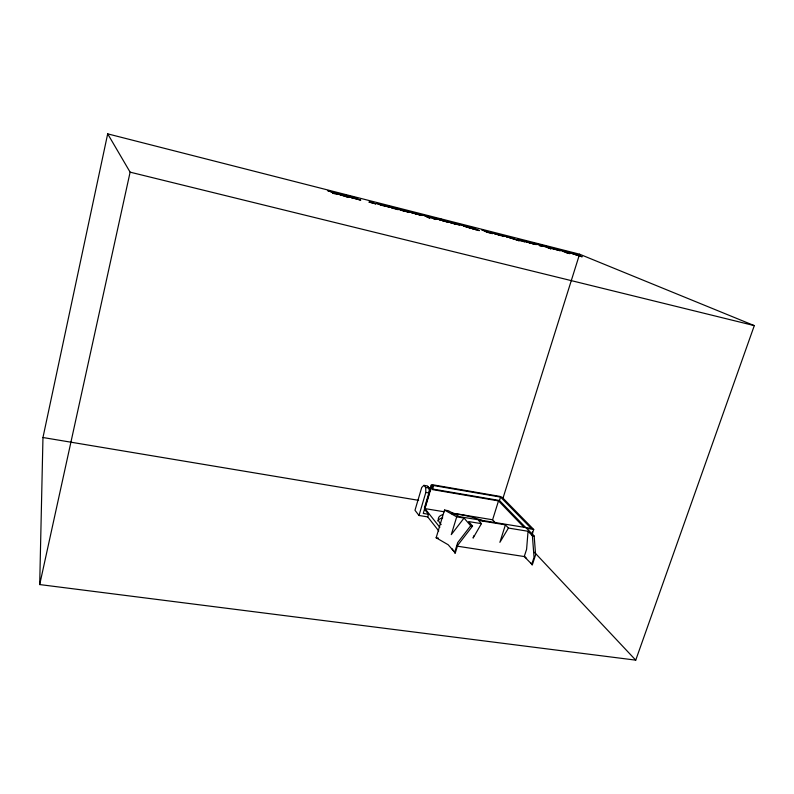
<?xml version="1.0" encoding="UTF-8"?>
<svg xmlns="http://www.w3.org/2000/svg" width="794" height="794" viewBox="0 0 794 794"><rect width="100%" height="100%" fill="white"/><g stroke="black" fill="none" stroke-linecap="round" stroke-linejoin="round"><path stroke-width="1.19" d="M39.7 584.563L42.965 437.514L107.686 133.858L579.58 254.199L754.3 325.619L635.736 660.142L39.7 584.563L130.117 172.159L107.686 133.858M473.829 535.732L473.095 538.084L481.422 523.653L478.574 520.437L505.421 524.834L508.428 528.06L528.05 531.265L526.601 549.279L524.248 556.554L532.357 564.772L535.603 554.778L534.183 536.059L526.69 528.328L533.717 529.479L531.861 535.255M418.984 515.475L425.832 492.429L425.693 487.466L423.936 485.352L421.733 487.466L414.984 510.284L418.984 515.475L427.718 516.894L438.754 530.948M424.403 507.962L428.82 493.134M429.494 490.861L431.192 485.154L432.412 484.727L499.744 496.359L502.255 497.411L533.717 529.479M423.936 485.352L427.42 485.958L429.197 488.072L429.336 493.024L423.262 513.42L428.492 514.274L427.718 516.894M439.836 527.355L424.949 508.607L431.747 485.799L431.192 485.154M432.184 487.734L432.879 485.402L500.548 497.084L531.265 528.476L459.557 516.696L448.173 510.671L444.511 510.066L436.144 537.776L448.193 544.763L455.29 553.001L457.622 545.418L472.549 526.075L468.659 521.569L481.422 523.653M432.879 485.402L433.474 486.097L432.432 489.59L498.503 500.905L524.149 527.464M444.511 510.066L456.709 516.844L451.28 534.63L464.053 518.055L470.693 525.767L472.549 526.075M454.545 552.882L457.701 542.61L470.693 525.767M495.049 522.442L492.598 519.772L498.503 500.905M526.7 528.576L499.476 500.488L500.548 497.084M502.949 498.304L579.58 254.199M505.421 524.834L499.892 542.332L508.428 528.06M531.643 564.673L534.044 557.289L532.397 535.771L528.05 531.265M428.968 491.794L430.556 490.771L427.668 486.484L428.8 488.399M456.838 546.103L524.248 556.554M436.144 537.776L438.417 538.124M532.397 535.771L534.183 536.059M424.949 508.607L444.283 511.793M451.528 512.993L492.598 519.772M456.709 516.844L464.053 518.055M42.965 437.514L418.607 500.339M425.832 492.429L429.336 493.024M425.693 487.466L429.197 488.072M431.837 488.896L499.476 500.488M431.747 485.799L433.474 486.097M551.235 247.817L550.5 247.708L553.329 248.631M455.845 224.196L457.543 224.464L447.548 221.685L455.716 224.305M554.46 248.899L556.217 249.266L545.478 246.209L560.326 250.765L553.259 248.919L552.445 248.582L558.45 249.872L551.473 247.728M405.238 211.323L409.664 212.345L401 210.281L395.065 207.889L408.533 211.69L401.397 210.122L403.888 210.966M507.515 236.652L505.54 236.304L513.539 238.756L503.406 235.689L519.306 240.82L507.981 236.642M130.117 172.159L754.3 325.619M483.357 230.369L481.869 230.012L492.459 233.635L486.732 232.176L486.057 231.878L488.022 232.374L484.062 230.697M531.166 243.361L534.193 243.976L524.437 241.257L536.297 244.602L523.782 240.86L533.181 243.49M454.198 223.769L459.746 225.02L447.052 221.377L456.729 224.017M530.293 243.123L527.206 242.091M453.295 223.521L450.327 222.509M534.431 552.287L635.736 660.142M524.953 556.663L526.601 558.47M530.71 562.976L532.357 564.772M429.375 489.362L430.556 490.771M424.403 509.103L428.492 514.274M451.756 548.485L455.29 553.001M437.673 520.943A36.415 11.305 18 0 1 442.715 517.857M532.317 531.93A5.895 2.779 -82.1 0 1 532.466 535.543M441.176 524.576A36.445 11.195 17.9 0 1 442.546 514.73M451.717 513.758A36.445 11.195 17.9 0 1 482.98 520.834M412.344 212.534L410.111 211.968L422.279 215.492L411.52 212.713L419.887 214.896L412.344 212.534M503.188 236.086L490.543 232.404L503.188 236.086M435.956 218.558L443.796 220.97L435.956 218.558M348.626 196.823L360.754 200.138L351.156 197.517L357.747 198.381L345.598 195.284L355.831 198.043L348.626 196.823M463.676 226.121L479.328 230.647L472.748 227.68L470.455 227.104L473.244 228.354L458.684 224.097L464.857 226.3L463.676 226.121M378.847 203.979L386.966 206.43L378.847 203.979M376.495 203.353L381.16 205.269L389.298 207.095L376.495 203.353M400.097 209.398L406.161 211.045L400.097 209.398M520.884 240.562L518.105 240.016L524.814 241.872L517.579 239.103L520.884 240.562M433.881 217.913L447.598 222.211L441.375 219.323L439.281 218.787L441.524 219.829L433.881 217.913M466.048 226.747L476.231 229.704L466.048 226.747M492.965 232.999L500.925 235.57L492.965 232.999M372.277 202.728L368.902 202.033L375.939 203.979L369.984 201.507L372.277 202.728M338.601 194.322L332.656 193.329L336.656 193.686L327.843 190.758L337.768 193.835L343.931 194.867L339.753 194.48L348.268 197.299L338.601 194.322M544.823 246.567L539.454 245.594L541.984 245.892L533.836 243.252L543.612 245.743L551.125 248.909L544.823 246.567M389 206.341L388.266 206.162L393.735 208.375L391.65 207.839L392.186 208.117L398.26 209.656L389 206.341M424.224 215.323L422.061 214.767L428.502 217.348L424.224 215.323M429.544 216.673L427.42 216.137L435.529 219.501L429.544 216.673M561.11 250.199L559.055 249.673L566.777 252.889L569.874 253.673L567.849 252.105L582.201 256.809L574.29 253.554L572.246 253.038L578.935 255.787L565.616 251.351L567.581 252.899L561.11 250.199M429.306 217.735L427.112 217.179L430.14 218.132L429.306 217.735"/></g></svg>
